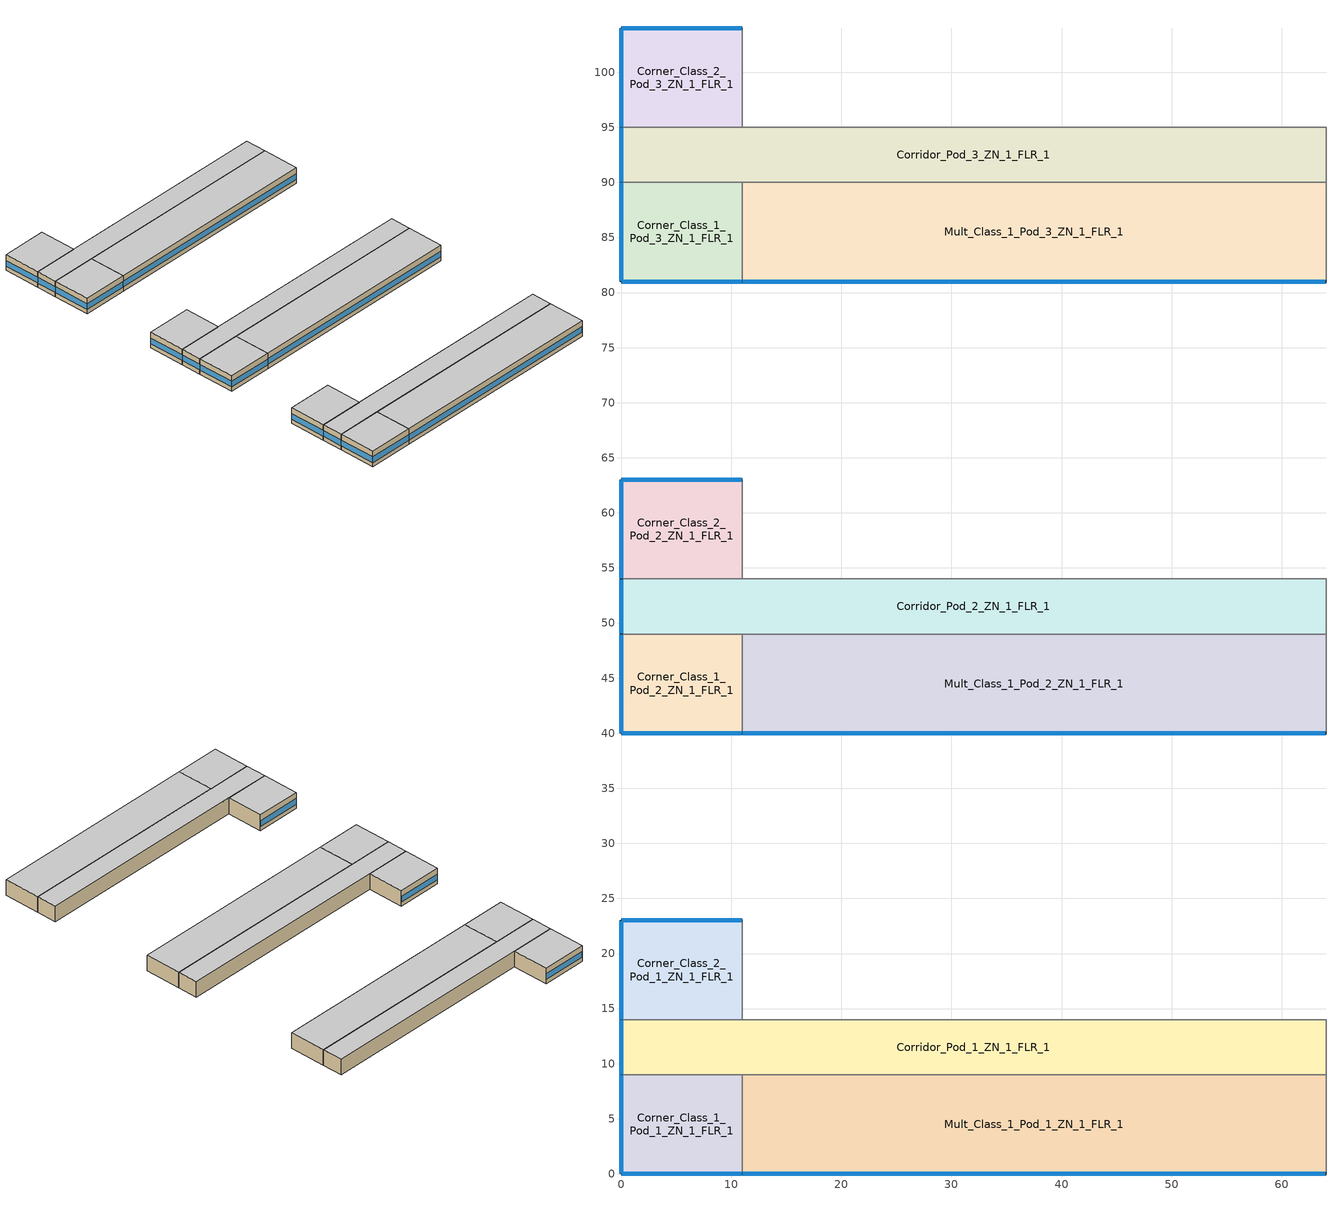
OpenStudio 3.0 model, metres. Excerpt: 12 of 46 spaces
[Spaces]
Corner_Class_1_Pod_1_ZN_1_FLR_1
 floor ground (ext-slab): 11,9 11,0 0,0 0,9 z0
 wall outside (Steel Frame Non-res Ext Wall): 0,9 0,0 11,0 z0:4
 wall to Mult_Class_1_Pod_1_ZN_1_FLR_1 (int-walls): 11,0 11,9 z0:4
 wall to Corridor_Pod_1_ZN_1_FLR_1 (int-walls): 11,9 0,9 z0:4
 window (Window Non-res Fixed): 0.05,0 10.95,0 z1.1:2.51; 0,8.95 0,0.05 z1.1:2.52
 ceiling to Corner_Class_1_Pod_1_ZN_1_FLR_2 (INT-FLOOR-UNDERSIDE): 11,0 11,9 0,9 0,0 z4
Corner_Class_1_Pod_2_ZN_1_FLR_1
 floor ground (ext-slab): 11,49 11,40 0,40 0,49 z0
 wall outside (Steel Frame Non-res Ext Wall): 0,49 0,40 11,40 z0:4
 wall to Mult_Class_1_Pod_2_ZN_1_FLR_1 (int-walls): 11,40 11,49 z0:4
 wall to Corridor_Pod_2_ZN_1_FLR_1 (int-walls): 11,49 0,49 z0:4
 window (Window Non-res Fixed): 0.05,40 10.95,40 z1.1:2.51; 0,48.95 0,40.05 z1.1:2.52
 ceiling to Corner_Class_1_Pod_2_ZN_1_FLR_2 (INT-FLOOR-UNDERSIDE): 11,40 11,49 0,49 0,40 z4
Corner_Class_1_Pod_3_ZN_1_FLR_1
 floor ground (ext-slab): 11,90 11,81 0,81 0,90 z0
 wall outside (Steel Frame Non-res Ext Wall): 0,90 0,81 11,81 z0:4
 wall to Mult_Class_1_Pod_3_ZN_1_FLR_1 (int-walls): 11,81 11,90 z0:4
 wall to Corridor_Pod_3_ZN_1_FLR_1 (int-walls): 11,90 0,90 z0:4
 window (Window Non-res Fixed): 0.05,81 10.95,81 z1.1:2.51; 0,89.95 0,81.05 z1.1:2.52
 ceiling to Corner_Class_1_Pod_3_ZN_1_FLR_2 (INT-FLOOR-UNDERSIDE): 11,81 11,90 0,90 0,81 z4
Corner_Class_2_Pod_1_ZN_1_FLR_1
 floor ground (ext-slab): 11,23 11,14 0,14 0,23 z0
 wall outside (Steel Frame Non-res Ext Wall): 11,23 0,23 0,14 z0:4
 wall to Corridor_Pod_1_ZN_1_FLR_1 (int-walls): 0,14 11,14 z0:4
 wall to Mult_Class_2_Pod_1_ZN_1_FLR_1 (int-walls): 11,14 11,23 z0:4
 window (Window Non-res Fixed): 10.95,23 0.05,23 z1.1:2.51; 0,22.95 0,14.05 z1.1:2.52
 ceiling to Corner_Class_2_Pod_1_ZN_1_FLR_2 (INT-FLOOR-UNDERSIDE): 11,14 11,23 0,23 0,14 z4
Corner_Class_2_Pod_2_ZN_1_FLR_1
 floor ground (ext-slab): 11,63 11,54 0,54 0,63 z0
 wall outside (Steel Frame Non-res Ext Wall): 11,63 0,63 0,54 z0:4
 wall to Corridor_Pod_2_ZN_1_FLR_1 (int-walls): 0,54 11,54 z0:4
 wall to Mult_Class_2_Pod_2_ZN_1_FLR_1 (int-walls): 11,54 11,63 z0:4
 window (Window Non-res Fixed): 10.95,63 0.05,63 z1.1:2.51; 0,62.95 0,54.05 z1.1:2.52
 ceiling to Corner_Class_2_Pod_2_ZN_1_FLR_2 (INT-FLOOR-UNDERSIDE): 11,54 11,63 0,63 0,54 z4
Corner_Class_2_Pod_3_ZN_1_FLR_1
 floor ground (ext-slab): 11,104 11,95 0,95 0,104 z0
 wall outside (Steel Frame Non-res Ext Wall): 11,104 0,104 0,95 z0:4
 wall to Corridor_Pod_3_ZN_1_FLR_1 (int-walls): 0,95 11,95 z0:4
 wall to Mult_Class_2_Pod_3_ZN_1_FLR_1 (int-walls): 11,95 11,104 z0:4
 window (Window Non-res Fixed): 10.95,104 0.05,104 z1.1:2.51; 0,103.95 0,95.05 z1.1:2.52
 ceiling to Corner_Class_2_Pod_3_ZN_1_FLR_2 (INT-FLOOR-UNDERSIDE): 11,95 11,104 0,104 0,95 z4
Corridor_Pod_1_ZN_1_FLR_1
 floor ground (ext-slab): 64,14 64,9 0,9 0,14 z0
 wall outside (Steel Frame Non-res Ext Wall): 0,14 0,9 z0:4
 wall to Mult_Class_1_Pod_1_ZN_1_FLR_1 (int-walls): 11,9 64,9 z0:4
 wall to Lobby_ZN_1_FLR_1 (int-walls): 64,9 64,14 z0:4
 wall to Mult_Class_2_Pod_1_ZN_1_FLR_1 (int-walls): 64,14 11,14 z0:4
 window (Window Non-res Fixed): 0,13.95 0,9.05 z1.1:2.53
 ceiling to Corridor_Pod_1_ZN_1_FLR_2 (INT-FLOOR-UNDERSIDE): 64,9 64,14 0,14 0,9 z4
Corridor_Pod_2_ZN_1_FLR_1
 floor ground (ext-slab): 64,54 64,49 0,49 0,54 z0
 wall outside (Steel Frame Non-res Ext Wall): 0,54 0,49 z0:4
 wall to Mult_Class_1_Pod_2_ZN_1_FLR_1 (int-walls): 11,49 64,49 z0:4
 wall to Main_Corridor_ZN_1_FLR_1 (int-walls): 64,49 64,54 z0:4
 wall to Mult_Class_2_Pod_2_ZN_1_FLR_1 (int-walls): 64,54 11,54 z0:4
 window (Window Non-res Fixed): 0,53.95 0,49.05 z1.1:2.53
 ceiling to Corridor_Pod_2_ZN_1_FLR_2 (INT-FLOOR-UNDERSIDE): 64,49 64,54 0,54 0,49 z4
Corridor_Pod_3_ZN_1_FLR_1
 floor ground (ext-slab): 64,95 64,90 0,90 0,95 z0
 wall outside (Steel Frame Non-res Ext Wall): 0,95 0,90 z0:4
 wall to Mult_Class_1_Pod_3_ZN_1_FLR_1 (int-walls): 11,90 64,90 z0:4
 wall to Bathrooms_ZN_1_FLR_1 (int-walls): 64,90 64,95 z0:4
 wall to Mult_Class_2_Pod_3_ZN_1_FLR_1 (int-walls): 64,95 11,95 z0:4
 window (Window Non-res Fixed): 0,94.95 0,90.05 z1.1:2.53
 ceiling to Corridor_Pod_3_ZN_1_FLR_2 (INT-FLOOR-UNDERSIDE): 64,90 64,95 0,95 0,90 z4
Mult_Class_1_Pod_1_ZN_1_FLR_1
 floor ground (ext-slab): 64,9 64,0 11,0 11,9 z0
 wall outside (Steel Frame Non-res Ext Wall): 11,0 64,0 z0:4
 wall to Lobby_ZN_1_FLR_1 (int-walls): 64,0 64,9 z0:4
 window (Window Non-res Fixed): 11.05,0 63.95,0 z1.1:2.5
 ceiling to Mult_Class_1_Pod_1_ZN_1_FLR_2 (INT-FLOOR-UNDERSIDE): 64,0 64,9 11,9 11,0 z4
Mult_Class_1_Pod_2_ZN_1_FLR_1
 floor ground (ext-slab): 64,49 64,40 11,40 11,49 z0
 wall outside (Steel Frame Non-res Ext Wall): 11,40 64,40 z0:4
 wall to Main_Corridor_ZN_1_FLR_1 (int-walls): 64,40 64,49 z0:4
 window (Window Non-res Fixed): 11.05,40 63.95,40 z1.1:2.5
 ceiling to Mult_Class_1_Pod_2_ZN_1_FLR_2 (INT-FLOOR-UNDERSIDE): 64,40 64,49 11,49 11,40 z4
Mult_Class_1_Pod_3_ZN_1_FLR_1
 floor ground (ext-slab): 64,90 64,81 11,81 11,90 z0
 wall outside (Steel Frame Non-res Ext Wall): 11,81 64,81 z0:4
 wall to Main_Corridor_ZN_1_FLR_1 (int-walls): 64,81 64,90 z0:4
 window (Window Non-res Fixed): 11.05,81 63.95,81 z1.1:2.5
 ceiling to Mult_Class_1_Pod_3_ZN_1_FLR_2 (INT-FLOOR-UNDERSIDE): 64,81 64,90 11,90 11,81 z4
[Site]
USA IL-CHICAGO-OHARE: Latitude {deg}=41.77; Longitude {deg}=-87.75; Time Zone {hr}=-6; Elevation {m}=190; Terrain=City
[Building]
Ref Bldg Secondary School New2004_v1.3_5.0: North Axis {deg}=0
[SizingPeriod:DesignDay] Barometric Pressure {Pa}=99063; Rain Indicator=0; Snow Indicator=0; Day of Month=21; Daylight Saving Time Indicator=0; Humidity Indicating Type=Wetbulb; Solar Model Indicator=ASHRAEClearSky
Name | Maximum Dry-Bulb Temperature {C} | Daily Dry-Bulb Temperature Range {deltaC} | Humidity Indicating Conditions at Maximum Dry-Bulb | Wind Speed {m/s} | Wind Direction {deg} | Sky Clearness | Month | Day Type
CHICAGO Ann Htg 99.6% Condns DB | -20.6 | 0 | -20.6 | 4.9 | 270 | 0 | 1 | WinterDesignDay
CHICAGO Ann Clg .4% Condns WB=>MDB | 31.2 | 10.7 | 25.5 | 5.3 | 230 | 1 | 7 | SummerDesignDay
[ClimateZones]
Climate Zone Institution Name 1=ASHRAE; Climate Zone Document Name 1=ANSI/ASHRAE Standard 169; Climate Zone Document Year 1=2006; Climate Zone Institution Name 2=CEC; Climate Zone Document Name 2=California Climate Zone Descriptions; Climate Zone Document Year 2=1995
[Construction]
int-walls: 1/2IN Gypsum, 1/2IN Gypsum
Steel Frame Non-res Ext Wall: Wood Siding, Steel Frame NonRes Wall Insulation, 1/2IN Gypsum
ext-slab: HW CONCRETE, CP02 CARPET PAD
INT-FLOOR-UNDERSIDE: CP02 CARPET PAD, MAT-CC05 4 HW CONCRETE
Window Non-res Fixed: NonRes Fixed Assembly Window
InteriorFurnishings: Std Wood 6inch
[Material] Thermal Absorptance=0.9
Name | Roughness | Thickness {m} | Conductivity {W/m-K} | Density {kg/m3} | Specific Heat {J/kg-K} | Solar Absorptance | Visible Absorptance
1/2IN Gypsum | Smooth | 0.0127 | 0.16 | 784.9 | 830 | 0.92 | 0.92
Wood Siding | MediumSmooth | 0.01 | 0.11 | 544.62 | 1210 | 0.78 | 0.78
Steel Frame NonRes Wall Insulation | MediumRough | 0.0870565 | 0.049 | 265 | 836.8 | 0.7 | 0.7
HW CONCRETE; MAT-CC05 4 HW CONCRETE | Rough | 0.1016 | 1.311 | 2240 | 836.8 | 0.7 | 0.7
Std Wood 6inch | MediumSmooth | 0.15 | 0.12 | 540 | 1210 | 0.7 | 0.7
[Material:NoMass]
CP02 CARPET PAD: Roughness=VeryRough; Thermal Resistance {m2-K/W}=0.2165; Thermal Absorptance=0.9; Solar Absorptance=0.7; Visible Absorptance=0.8
[WindowMaterial:SimpleGlazingSystem]
NonRes Fixed Assembly Window: U-Factor {W/m2-K}=3.23646; Solar Heat Gain Coefficient=0.39
[ThermalZone] Multiplier=1; Use Ideal Air Loads=No
Name | Thermostat
Corner_Class_1_Pod_1_ZN_1_FLR_1 Thermal Zone | Corner_Class_1_Pod_1_ZN_1_FLR_1 DualSPSched
Corner_Class_1_Pod_2_ZN_1_FLR_1 Thermal Zone | Corner_Class_1_Pod_2_ZN_1_FLR_1 DualSPSched
Corner_Class_1_Pod_3_ZN_1_FLR_1 Thermal Zone | Corner_Class_1_Pod_3_ZN_1_FLR_1 DualSPSched
Corner_Class_2_Pod_1_ZN_1_FLR_1 Thermal Zone | Corner_Class_2_Pod_1_ZN_1_FLR_1 DualSPSched
Corner_Class_2_Pod_2_ZN_1_FLR_1 Thermal Zone | Corner_Class_2_Pod_2_ZN_1_FLR_1 DualSPSched
Corner_Class_2_Pod_3_ZN_1_FLR_1 Thermal Zone | Corner_Class_2_Pod_3_ZN_1_FLR_1 DualSPSched
Corridor_Pod_1_ZN_1_FLR_1 Thermal Zone | Corridor_Pod_1_ZN_1_FLR_1 DualSPSched
Corridor_Pod_2_ZN_1_FLR_1 Thermal Zone | Corridor_Pod_2_ZN_1_FLR_1 DualSPSched
Corridor_Pod_3_ZN_1_FLR_1 Thermal Zone | Corridor_Pod_3_ZN_1_FLR_1 DualSPSched
Mult_Class_1_Pod_1_ZN_1_FLR_1 Thermal Zone | Mult_Class_1_Pod_1_ZN_1_FLR_1 DualSPSched
Mult_Class_1_Pod_2_ZN_1_FLR_1 Thermal Zone | Mult_Class_1_Pod_2_ZN_1_FLR_1 DualSPSched
Mult_Class_1_Pod_3_ZN_1_FLR_1 Thermal Zone | Mult_Class_1_Pod_3_ZN_1_FLR_1 DualSPSched
[Sizing:Zone] Zone Cooling Design Supply Air Temperature Input Method=SupplyAirTemperature; Zone Cooling Design Supply Air Temperature {C}=12.8; Zone Cooling Design Supply Air Temperature Difference {deltaC}=11.11; Zone Heating Design Supply Air Temperature Input Method=SupplyAirTemperature; Zone Heating Design Supply Air Temperature {C}=50; Zone Heating Design Supply Air Temperature Difference {deltaC}=11.11; Zone Cooling Design Supply Air Humidity Ratio {kg-H2O/kg-air}=0.0085; Zone Heating Design Supply Air Humidity Ratio {kg-H2O/kg-air}=0.008; Cooling Design Air Flow Method=DesignDay; Heating Design Air Flow Method=DesignDay; Account for Dedicated Outdoor Air System=No; Dedicated Outdoor Air System Control Strategy=NeutralSupplyAir; Dedicated Outdoor Air Low Setpoint Temperature for Design {C}=autosize; Dedicated Outdoor Air High Setpoint Temperature for Design {C}=autosize
Name | Cooling Minimum Air Flow {m3/s}
Aux_Gym_ZN_1_FLR_1 Thermal Zone; Lobby_ZN_1_FLR_1 Thermal Zone; Mult_Class_2_Pod_1_ZN_1_FLR_1 Thermal Zone; Auditorium_ZN_1_FLR_1 Thermal Zone; Lobby_ZN_1_FLR_2 Thermal Zone; Corner_Class_1_Pod_1_ZN_1_FLR_1 Thermal Zone; Corner_Class_1_Pod_1_ZN_1_FLR_2 Thermal Zone; Corner_Class_1_Pod_2_ZN_1_FLR_1 Thermal Zone; Corner_Class_1_Pod_2_ZN_1_FLR_2 Thermal Zone; Corner_Class_1_Pod_3_ZN_1_FLR_1 Thermal Zone; Corner_Class_1_Pod_3_ZN_1_FLR_2 Thermal Zone; Corner_Class_2_Pod_1_ZN_1_FLR_1 Thermal Zone; Corner_Class_2_Pod_1_ZN_1_FLR_2 Thermal Zone; Corner_Class_2_Pod_2_ZN_1_FLR_1 Thermal Zone; Corner_Class_2_Pod_2_ZN_1_FLR_2 Thermal Zone; Corner_Class_2_Pod_3_ZN_1_FLR_1 Thermal Zone; Corner_Class_2_Pod_3_ZN_1_FLR_2 Thermal Zone; Corridor_Pod_1_ZN_1_FLR_1 Thermal Zone; Corridor_Pod_1_ZN_1_FLR_2 Thermal Zone; Corridor_Pod_2_ZN_1_FLR_1 Thermal Zone; Corridor_Pod_2_ZN_1_FLR_2 Thermal Zone; Corridor_Pod_3_ZN_1_FLR_1 Thermal Zone; Corridor_Pod_3_ZN_1_FLR_2 Thermal Zone; Gym_ZN_1_FLR_1 Thermal Zone; Kitchen_ZN_1_FLR_1 Thermal Zone; LIBRARY_MEDIA_CENTER_ZN_1_FLR_2 Thermal Zone; Main_Corridor_ZN_1_FLR_1 Thermal Zone; Main_Corridor_ZN_1_FLR_2 Thermal Zone; Mech_ZN_1_FLR_1 Thermal Zone; Mech_ZN_1_FLR_2 Thermal Zone; Mult_Class_1_Pod_1_ZN_1_FLR_1 Thermal Zone; Mult_Class_1_Pod_1_ZN_1_FLR_2 Thermal Zone; Mult_Class_1_Pod_2_ZN_1_FLR_1 Thermal Zone; Mult_Class_1_Pod_2_ZN_1_FLR_2 Thermal Zone; Mult_Class_1_Pod_3_ZN_1_FLR_1 Thermal Zone; Mult_Class_1_Pod_3_ZN_1_FLR_2 Thermal Zone; Mult_Class_2_Pod_1_ZN_1_FLR_2 Thermal Zone; Mult_Class_2_Pod_2_ZN_1_FLR_1 Thermal Zone; Mult_Class_2_Pod_2_ZN_1_FLR_2 Thermal Zone; Mult_Class_2_Pod_3_ZN_1_FLR_1 Thermal Zone; Mult_Class_2_Pod_3_ZN_1_FLR_2 Thermal Zone; Offices_ZN_1_FLR_1 Thermal Zone; Offices_ZN_1_FLR_2 Thermal Zone
Bathrooms_ZN_1_FLR_1 Thermal Zone; Bathrooms_ZN_1_FLR_2 Thermal Zone | 0.3
Cafeteria_ZN_1_FLR_1 Thermal Zone | 1.628
[Space] Part of Total Floor Area=Yes
Name | Thermal Zone | Design Specification Outdoor Air Object
Corner_Class_1_Pod_1_ZN_1_FLR_1 | Corner_Class_1_Pod_1_ZN_1_FLR_1 Thermal Zone | SZ DSOA Corner_Class_1_Pod_1_ZN_1_FLR_1
Corner_Class_1_Pod_2_ZN_1_FLR_1 | Corner_Class_1_Pod_2_ZN_1_FLR_1 Thermal Zone | SZ DSOA Corner_Class_1_Pod_2_ZN_1_FLR_1
Corner_Class_1_Pod_3_ZN_1_FLR_1 | Corner_Class_1_Pod_3_ZN_1_FLR_1 Thermal Zone | SZ DSOA Corner_Class_1_Pod_3_ZN_1_FLR_1
Corner_Class_2_Pod_1_ZN_1_FLR_1 | Corner_Class_2_Pod_1_ZN_1_FLR_1 Thermal Zone | SZ DSOA Corner_Class_2_Pod_1_ZN_1_FLR_1
Corner_Class_2_Pod_2_ZN_1_FLR_1 | Corner_Class_2_Pod_2_ZN_1_FLR_1 Thermal Zone | SZ DSOA Corner_Class_2_Pod_2_ZN_1_FLR_1
Corner_Class_2_Pod_3_ZN_1_FLR_1 | Corner_Class_2_Pod_3_ZN_1_FLR_1 Thermal Zone | SZ DSOA Corner_Class_2_Pod_3_ZN_1_FLR_1
Corridor_Pod_1_ZN_1_FLR_1 | Corridor_Pod_1_ZN_1_FLR_1 Thermal Zone | SZ DSOA Corridor_Pod_1_ZN_1_FLR_1
Corridor_Pod_2_ZN_1_FLR_1 | Corridor_Pod_2_ZN_1_FLR_1 Thermal Zone | SZ DSOA Corridor_Pod_2_ZN_1_FLR_1
Corridor_Pod_3_ZN_1_FLR_1 | Corridor_Pod_3_ZN_1_FLR_1 Thermal Zone | SZ DSOA Corridor_Pod_3_ZN_1_FLR_1
Mult_Class_1_Pod_1_ZN_1_FLR_1 | Mult_Class_1_Pod_1_ZN_1_FLR_1 Thermal Zone | SZ DSOA Mult_Class_1_Pod_1_ZN_1_FLR_1
Mult_Class_1_Pod_2_ZN_1_FLR_1 | Mult_Class_1_Pod_2_ZN_1_FLR_1 Thermal Zone | SZ DSOA Mult_Class_1_Pod_2_ZN_1_FLR_1
Mult_Class_1_Pod_3_ZN_1_FLR_1 | Mult_Class_1_Pod_3_ZN_1_FLR_1 Thermal Zone | SZ DSOA Mult_Class_1_Pod_3_ZN_1_FLR_1
[ThermostatSetpoint:DualSetpoint]
Name | Heating Setpoint Temperature Schedule | Cooling Setpoint Temperature Schedule
Corner_Class_1_Pod_1_ZN_1_FLR_1 DualSPSched; Corner_Class_1_Pod_2_ZN_1_FLR_1 DualSPSched; Corner_Class_1_Pod_3_ZN_1_FLR_1 DualSPSched; Corner_Class_2_Pod_1_ZN_1_FLR_1 DualSPSched; Corner_Class_2_Pod_2_ZN_1_FLR_1 DualSPSched; Corner_Class_2_Pod_3_ZN_1_FLR_1 DualSPSched; Mult_Class_1_Pod_1_ZN_1_FLR_1 DualSPSched; Mult_Class_1_Pod_2_ZN_1_FLR_1 DualSPSched; Mult_Class_1_Pod_3_ZN_1_FLR_1 DualSPSched | HTGSETP_SCH | CLGSETP_SCH
Corridor_Pod_1_ZN_1_FLR_1 DualSPSched; Corridor_Pod_2_ZN_1_FLR_1 DualSPSched; Corridor_Pod_3_ZN_1_FLR_1 DualSPSched | HTGSETP_SCH_BathCorrMechKitchen | CLGSETP_SCH_BathCorrMechKitchen
[SpaceInfiltration:DesignFlowRate] Schedule=INFIL_SCH; Design Flow Rate Calculation Method=Flow/ExteriorWallArea; Flow per Exterior Surface Area {m3/s-m2}=0.000302; Constant Term Coefficient=1; Temperature Term Coefficient=0; Velocity Term Coefficient=0; Velocity Squared Term Coefficient=0
Name | Space or SpaceType
Corner_Class_1_Pod_2_ZN_1_FLR_1_Infiltration | Corner_Class_1_Pod_2_ZN_1_FLR_1
Corner_Class_1_Pod_1_ZN_1_FLR_1_Infiltration | Corner_Class_1_Pod_1_ZN_1_FLR_1
Corner_Class_1_Pod_3_ZN_1_FLR_1_Infiltration | Corner_Class_1_Pod_3_ZN_1_FLR_1
Corner_Class_2_Pod_1_ZN_1_FLR_1_Infiltration | Corner_Class_2_Pod_1_ZN_1_FLR_1
Corner_Class_2_Pod_2_ZN_1_FLR_1_Infiltration | Corner_Class_2_Pod_2_ZN_1_FLR_1
Corner_Class_2_Pod_3_ZN_1_FLR_1_Infiltration | Corner_Class_2_Pod_3_ZN_1_FLR_1
Corridor_Pod_1_ZN_1_FLR_1_Infiltration | Corridor_Pod_1_ZN_1_FLR_1
Corridor_Pod_2_ZN_1_FLR_1_Infiltration | Corridor_Pod_2_ZN_1_FLR_1
Corridor_Pod_3_ZN_1_FLR_1_Infiltration | Corridor_Pod_3_ZN_1_FLR_1
Mult_Class_1_Pod_1_ZN_1_FLR_1_Infiltration | Mult_Class_1_Pod_1_ZN_1_FLR_1
Mult_Class_1_Pod_2_ZN_1_FLR_1_Infiltration | Mult_Class_1_Pod_2_ZN_1_FLR_1
Mult_Class_1_Pod_3_ZN_1_FLR_1_Infiltration | Mult_Class_1_Pod_3_ZN_1_FLR_1
[DesignSpecification:OutdoorAir]
Name | Outdoor Air Flow per Person {m3/s-person} | Outdoor Air Flow per Floor Area {m3/s-m2}
SZ DSOA Corner_Class_1_Pod_1_ZN_1_FLR_1; SZ DSOA Corner_Class_1_Pod_2_ZN_1_FLR_1; SZ DSOA Corner_Class_1_Pod_3_ZN_1_FLR_1; SZ DSOA Corner_Class_2_Pod_1_ZN_1_FLR_1; SZ DSOA Corner_Class_2_Pod_2_ZN_1_FLR_1; SZ DSOA Corner_Class_2_Pod_3_ZN_1_FLR_1; SZ DSOA Mult_Class_1_Pod_1_ZN_1_FLR_1; SZ DSOA Mult_Class_1_Pod_2_ZN_1_FLR_1; SZ DSOA Mult_Class_1_Pod_3_ZN_1_FLR_1 | 0.008
SZ DSOA Corridor_Pod_1_ZN_1_FLR_1; SZ DSOA Corridor_Pod_2_ZN_1_FLR_1; SZ DSOA Corridor_Pod_3_ZN_1_FLR_1 |  | 0.0005
[InternalMass:Definition] Construction=InteriorFurnishings; Design Level Calculation Method=SurfaceArea
Name | Surface Area {m2}
Corner_Class_1_Pod_1_ZN_1_FLR_1 Internal Mass Definition; Corner_Class_1_Pod_2_ZN_1_FLR_1 Internal Mass Definition; Corner_Class_1_Pod_3_ZN_1_FLR_1 Internal Mass Definition; Corner_Class_2_Pod_1_ZN_1_FLR_1 Internal Mass Definition; Corner_Class_2_Pod_2_ZN_1_FLR_1 Internal Mass Definition; Corner_Class_2_Pod_3_ZN_1_FLR_1 Internal Mass Definition | 198
Corridor_Pod_1_ZN_1_FLR_1 Internal Mass Definition; Corridor_Pod_2_ZN_1_FLR_1 Internal Mass Definition; Corridor_Pod_3_ZN_1_FLR_1 Internal Mass Definition | 640
Mult_Class_1_Pod_1_ZN_1_FLR_1 Internal Mass Definition; Mult_Class_1_Pod_2_ZN_1_FLR_1 Internal Mass Definition; Mult_Class_1_Pod_3_ZN_1_FLR_1 Internal Mass Definition | 954
[InternalMass] Multiplier=1
Name | Internal Mass Definition | Space or SpaceType
Corner_Class_1_Pod_1_ZN_1_FLR_1 Internal Mass | Corner_Class_1_Pod_1_ZN_1_FLR_1 Internal Mass Definition | Corner_Class_1_Pod_1_ZN_1_FLR_1
Corner_Class_1_Pod_2_ZN_1_FLR_1 Internal Mass | Corner_Class_1_Pod_2_ZN_1_FLR_1 Internal Mass Definition | Corner_Class_1_Pod_2_ZN_1_FLR_1
Corner_Class_1_Pod_3_ZN_1_FLR_1 Internal Mass | Corner_Class_1_Pod_3_ZN_1_FLR_1 Internal Mass Definition | Corner_Class_1_Pod_3_ZN_1_FLR_1
Corner_Class_2_Pod_1_ZN_1_FLR_1 Internal Mass | Corner_Class_2_Pod_1_ZN_1_FLR_1 Internal Mass Definition | Corner_Class_2_Pod_1_ZN_1_FLR_1
Corner_Class_2_Pod_2_ZN_1_FLR_1 Internal Mass | Corner_Class_2_Pod_2_ZN_1_FLR_1 Internal Mass Definition | Corner_Class_2_Pod_2_ZN_1_FLR_1
Corner_Class_2_Pod_3_ZN_1_FLR_1 Internal Mass | Corner_Class_2_Pod_3_ZN_1_FLR_1 Internal Mass Definition | Corner_Class_2_Pod_3_ZN_1_FLR_1
Corridor_Pod_1_ZN_1_FLR_1 Internal Mass | Corridor_Pod_1_ZN_1_FLR_1 Internal Mass Definition | Corridor_Pod_1_ZN_1_FLR_1
Corridor_Pod_2_ZN_1_FLR_1 Internal Mass | Corridor_Pod_2_ZN_1_FLR_1 Internal Mass Definition | Corridor_Pod_2_ZN_1_FLR_1
Corridor_Pod_3_ZN_1_FLR_1 Internal Mass | Corridor_Pod_3_ZN_1_FLR_1 Internal Mass Definition | Corridor_Pod_3_ZN_1_FLR_1
Mult_Class_1_Pod_1_ZN_1_FLR_1 Internal Mass | Mult_Class_1_Pod_1_ZN_1_FLR_1 Internal Mass Definition | Mult_Class_1_Pod_1_ZN_1_FLR_1
Mult_Class_1_Pod_2_ZN_1_FLR_1 Internal Mass | Mult_Class_1_Pod_2_ZN_1_FLR_1 Internal Mass Definition | Mult_Class_1_Pod_2_ZN_1_FLR_1
Mult_Class_1_Pod_3_ZN_1_FLR_1 Internal Mass | Mult_Class_1_Pod_3_ZN_1_FLR_1 Internal Mass Definition | Mult_Class_1_Pod_3_ZN_1_FLR_1
[AirTerminal:SingleDuct:ConstantVolume:NoReheat] Availability Schedule=ALWAYS_ON; Maximum Air Flow Rate {m3/s}=autosize
Kitchen_ZN_1_FLR_1 Direct Air; Auditorium_ZN_1_FLR_1 Direct Air; Aux_Gym_ZN_1_FLR_1 Direct Air; Cafeteria_ZN_1_FLR_1 Direct Air; Gym_ZN_1_FLR_1 Direct Air
[ElectricEquipment:Definition] Design Level Calculation Method=Watts/Area; Fraction Latent=0; Fraction Radiant=0.5; Fraction Lost=0
Name | Watts per Space Floor Area {W/m2}
Corner_Class_1_Pod_1_ZN_1_FLR_1_PlugMisc_Equip Definition; Corner_Class_1_Pod_2_ZN_1_FLR_1_PlugMisc_Equip Definition; Corner_Class_1_Pod_3_ZN_1_FLR_1_PlugMisc_Equip Definition; Corner_Class_2_Pod_1_ZN_1_FLR_1_PlugMisc_Equip Definition; Corner_Class_2_Pod_2_ZN_1_FLR_1_PlugMisc_Equip Definition; Corner_Class_2_Pod_3_ZN_1_FLR_1_PlugMisc_Equip Definition; Mult_Class_1_Pod_1_ZN_1_FLR_1_PlugMisc_Equip Definition; Mult_Class_1_Pod_2_ZN_1_FLR_1_PlugMisc_Equip Definition; Mult_Class_1_Pod_3_ZN_1_FLR_1_PlugMisc_Equip Definition | 10
Corridor_Pod_1_ZN_1_FLR_1_PlugMisc_Equip Definition; Corridor_Pod_2_ZN_1_FLR_1_PlugMisc_Equip Definition; Corridor_Pod_3_ZN_1_FLR_1_PlugMisc_Equip Definition | 4
[ElectricEquipment] Schedule=BLDG_EQUIP_SCH
Name | Electric Equipment Definition | Space or SpaceType
Corner_Class_1_Pod_1_ZN_1_FLR_1_PlugMisc_Equip | Corner_Class_1_Pod_1_ZN_1_FLR_1_PlugMisc_Equip Definition | Corner_Class_1_Pod_1_ZN_1_FLR_1
Corner_Class_1_Pod_2_ZN_1_FLR_1_PlugMisc_Equip | Corner_Class_1_Pod_2_ZN_1_FLR_1_PlugMisc_Equip Definition | Corner_Class_1_Pod_2_ZN_1_FLR_1
Corner_Class_1_Pod_3_ZN_1_FLR_1_PlugMisc_Equip | Corner_Class_1_Pod_3_ZN_1_FLR_1_PlugMisc_Equip Definition | Corner_Class_1_Pod_3_ZN_1_FLR_1
Corner_Class_2_Pod_1_ZN_1_FLR_1_PlugMisc_Equip | Corner_Class_2_Pod_1_ZN_1_FLR_1_PlugMisc_Equip Definition | Corner_Class_2_Pod_1_ZN_1_FLR_1
Corner_Class_2_Pod_2_ZN_1_FLR_1_PlugMisc_Equip | Corner_Class_2_Pod_2_ZN_1_FLR_1_PlugMisc_Equip Definition | Corner_Class_2_Pod_2_ZN_1_FLR_1
Corner_Class_2_Pod_3_ZN_1_FLR_1_PlugMisc_Equip | Corner_Class_2_Pod_3_ZN_1_FLR_1_PlugMisc_Equip Definition | Corner_Class_2_Pod_3_ZN_1_FLR_1
Corridor_Pod_1_ZN_1_FLR_1_PlugMisc_Equip | Corridor_Pod_1_ZN_1_FLR_1_PlugMisc_Equip Definition | Corridor_Pod_1_ZN_1_FLR_1
Corridor_Pod_2_ZN_1_FLR_1_PlugMisc_Equip | Corridor_Pod_2_ZN_1_FLR_1_PlugMisc_Equip Definition | Corridor_Pod_2_ZN_1_FLR_1
Corridor_Pod_3_ZN_1_FLR_1_PlugMisc_Equip | Corridor_Pod_3_ZN_1_FLR_1_PlugMisc_Equip Definition | Corridor_Pod_3_ZN_1_FLR_1
Mult_Class_1_Pod_1_ZN_1_FLR_1_PlugMisc_Equip | Mult_Class_1_Pod_1_ZN_1_FLR_1_PlugMisc_Equip Definition | Mult_Class_1_Pod_1_ZN_1_FLR_1
Mult_Class_1_Pod_2_ZN_1_FLR_1_PlugMisc_Equip | Mult_Class_1_Pod_2_ZN_1_FLR_1_PlugMisc_Equip Definition | Mult_Class_1_Pod_2_ZN_1_FLR_1
Mult_Class_1_Pod_3_ZN_1_FLR_1_PlugMisc_Equip | Mult_Class_1_Pod_3_ZN_1_FLR_1_PlugMisc_Equip Definition | Mult_Class_1_Pod_3_ZN_1_FLR_1
[Lights:Definition] Design Level Calculation Method=Watts/Area; Fraction Radiant=0.37; Fraction Visible=0.2; Return Air Fraction=0; Return Air Fraction Calculated from Plenum Temperature=No
Name | Watts per Space Floor Area {W/m2}
Corner_Class_1_Pod_1_ZN_1_FLR_1_Lights Definition; Corner_Class_1_Pod_2_ZN_1_FLR_1_Lights Definition; Corner_Class_1_Pod_3_ZN_1_FLR_1_Lights Definition; Corner_Class_2_Pod_1_ZN_1_FLR_1_Lights Definition; Corner_Class_2_Pod_2_ZN_1_FLR_1_Lights Definition; Corner_Class_2_Pod_3_ZN_1_FLR_1_Lights Definition; Corridor_Pod_1_ZN_1_FLR_1_Lights Definition; Mult_Class_1_Pod_1_ZN_1_FLR_1_Lights Definition; Mult_Class_1_Pod_2_ZN_1_FLR_1_Lights Definition; Mult_Class_1_Pod_3_ZN_1_FLR_1_Lights Definition | 15.06
Corridor_Pod_2_ZN_1_FLR_1_Lights Definition; Corridor_Pod_3_ZN_1_FLR_1_Lights Definition | 5.38
[Lights] Schedule=BLDG_LIGHT_SCH; Fraction Replaceable=1
Name | Lights Definition | Space or SpaceType
Corner_Class_1_Pod_1_ZN_1_FLR_1_Lights | Corner_Class_1_Pod_1_ZN_1_FLR_1_Lights Definition | Corner_Class_1_Pod_1_ZN_1_FLR_1
Corner_Class_1_Pod_2_ZN_1_FLR_1_Lights | Corner_Class_1_Pod_2_ZN_1_FLR_1_Lights Definition | Corner_Class_1_Pod_2_ZN_1_FLR_1
Corner_Class_1_Pod_3_ZN_1_FLR_1_Lights | Corner_Class_1_Pod_3_ZN_1_FLR_1_Lights Definition | Corner_Class_1_Pod_3_ZN_1_FLR_1
Corner_Class_2_Pod_1_ZN_1_FLR_1_Lights | Corner_Class_2_Pod_1_ZN_1_FLR_1_Lights Definition | Corner_Class_2_Pod_1_ZN_1_FLR_1
Corner_Class_2_Pod_2_ZN_1_FLR_1_Lights | Corner_Class_2_Pod_2_ZN_1_FLR_1_Lights Definition | Corner_Class_2_Pod_2_ZN_1_FLR_1
Corner_Class_2_Pod_3_ZN_1_FLR_1_Lights | Corner_Class_2_Pod_3_ZN_1_FLR_1_Lights Definition | Corner_Class_2_Pod_3_ZN_1_FLR_1
Corridor_Pod_1_ZN_1_FLR_1_Lights | Corridor_Pod_1_ZN_1_FLR_1_Lights Definition | Corridor_Pod_1_ZN_1_FLR_1
Corridor_Pod_2_ZN_1_FLR_1_Lights | Corridor_Pod_2_ZN_1_FLR_1_Lights Definition | Corridor_Pod_2_ZN_1_FLR_1
Corridor_Pod_3_ZN_1_FLR_1_Lights | Corridor_Pod_3_ZN_1_FLR_1_Lights Definition | Corridor_Pod_3_ZN_1_FLR_1
Mult_Class_1_Pod_1_ZN_1_FLR_1_Lights | Mult_Class_1_Pod_1_ZN_1_FLR_1_Lights Definition | Mult_Class_1_Pod_1_ZN_1_FLR_1
Mult_Class_1_Pod_2_ZN_1_FLR_1_Lights | Mult_Class_1_Pod_2_ZN_1_FLR_1_Lights Definition | Mult_Class_1_Pod_2_ZN_1_FLR_1
Mult_Class_1_Pod_3_ZN_1_FLR_1_Lights | Mult_Class_1_Pod_3_ZN_1_FLR_1_Lights Definition | Mult_Class_1_Pod_3_ZN_1_FLR_1
[People:Definition] Number of People Calculation Method=Area/Person; Fraction Radiant=0.3; Enable ASHRAE 55 Comfort Warnings=No; Mean Radiant Temperature Calculation Type=ZoneAveraged; Thermal Comfort Model Type 1=FANGER
Name | Space Floor Area per Person {m2/person}
Corner_Class_1_Pod_1_ZN_1_FLR_1 People Definition; Corner_Class_1_Pod_2_ZN_1_FLR_1 People Definition; Corner_Class_1_Pod_3_ZN_1_FLR_1 People Definition; Corner_Class_2_Pod_1_ZN_1_FLR_1 People Definition; Corner_Class_2_Pod_2_ZN_1_FLR_1 People Definition; Corner_Class_2_Pod_3_ZN_1_FLR_1 People Definition; Mult_Class_1_Pod_1_ZN_1_FLR_1 People Definition; Mult_Class_1_Pod_2_ZN_1_FLR_1 People Definition; Mult_Class_1_Pod_3_ZN_1_FLR_1 People Definition | 4
Corridor_Pod_1_ZN_1_FLR_1 People Definition; Corridor_Pod_2_ZN_1_FLR_1 People Definition; Corridor_Pod_3_ZN_1_FLR_1 People Definition | 10
[People] Number of People Schedule=BLDG_OCC_SCH; Activity Level Schedule=ACTIVITY_SCH; Work Efficiency Schedule=WORK_EFF_SCH; Clothing Insulation Schedule=CLOTHING_SCH; Air Velocity Schedule=AIR_VELO_SCH; Multiplier=1
Name | People Definition | Space or SpaceType
Corner_Class_1_Pod_1_ZN_1_FLR_1 People | Corner_Class_1_Pod_1_ZN_1_FLR_1 People Definition | Corner_Class_1_Pod_1_ZN_1_FLR_1
Corner_Class_1_Pod_2_ZN_1_FLR_1 People | Corner_Class_1_Pod_2_ZN_1_FLR_1 People Definition | Corner_Class_1_Pod_2_ZN_1_FLR_1
Corner_Class_1_Pod_3_ZN_1_FLR_1 People | Corner_Class_1_Pod_3_ZN_1_FLR_1 People Definition | Corner_Class_1_Pod_3_ZN_1_FLR_1
Corner_Class_2_Pod_1_ZN_1_FLR_1 People | Corner_Class_2_Pod_1_ZN_1_FLR_1 People Definition | Corner_Class_2_Pod_1_ZN_1_FLR_1
Corner_Class_2_Pod_2_ZN_1_FLR_1 People | Corner_Class_2_Pod_2_ZN_1_FLR_1 People Definition | Corner_Class_2_Pod_2_ZN_1_FLR_1
Corner_Class_2_Pod_3_ZN_1_FLR_1 People | Corner_Class_2_Pod_3_ZN_1_FLR_1 People Definition | Corner_Class_2_Pod_3_ZN_1_FLR_1
Corridor_Pod_1_ZN_1_FLR_1 People | Corridor_Pod_1_ZN_1_FLR_1 People Definition | Corridor_Pod_1_ZN_1_FLR_1
Corridor_Pod_2_ZN_1_FLR_1 People | Corridor_Pod_2_ZN_1_FLR_1 People Definition | Corridor_Pod_2_ZN_1_FLR_1
Corridor_Pod_3_ZN_1_FLR_1 People | Corridor_Pod_3_ZN_1_FLR_1 People Definition | Corridor_Pod_3_ZN_1_FLR_1
Mult_Class_1_Pod_1_ZN_1_FLR_1 People | Mult_Class_1_Pod_1_ZN_1_FLR_1 People Definition | Mult_Class_1_Pod_1_ZN_1_FLR_1
Mult_Class_1_Pod_2_ZN_1_FLR_1 People | Mult_Class_1_Pod_2_ZN_1_FLR_1 People Definition | Mult_Class_1_Pod_2_ZN_1_FLR_1
Mult_Class_1_Pod_3_ZN_1_FLR_1 People | Mult_Class_1_Pod_3_ZN_1_FLR_1 People Definition | Mult_Class_1_Pod_3_ZN_1_FLR_1
[Exterior:Lights:Definition]
Exterior Facade Lighting Definition: Design Level {W}=17927
[Exterior:Lights]
Exterior Facade Lighting: Exterior Lights Definition=Exterior Facade Lighting Definition; Schedule=ALWAYS_ON; Control Option=AstronomicalClock
[Schedule:Compact]
HTGSETP_SCH: Through: 6/30, For: WinterDesignDay, Until: 24:00, 21, For: WeekEnds Holidays SummerDesignDay, Until: 24:00, 16, For: AllOtherDays, Until: 06:00, 16, Until: 21:00, 21, Until: 24:00, 16, Through: 9/1, For: WinterDesignDay, Until: 24:00, 21, For: WeekEnds Holidays SummerDesignDay, Until: 24:00, 16, For: AllOtherDays, Until: 07:00, 16, Until: 18:00, 21, Until: 24:00, 16, Through: 12/31, For: WinterDesignDay, Until: 24:00, 21, For: WeekEnds Holidays SummerDesignDay, Until: 24:00, 16, For: AllOtherDays, Until: 06:00, 16, Until: 21:00, 21, Until: 24:00, 16
CLGSETP_SCH: Through: 6/30, For: SummerDesignDay, Until: 24:00, 24, For: WeekEnds Holidays WinterDesignDay, Until: 24:00, 27, For: AllOtherDays, Until: 06:00, 27, Until: 21:00, 24, Until: 24:00, 27, Through: 9/1, For: SummerDesignDay, Until: 24:00, 24, For: WeekEnds Holidays WinterDesignDay, Until: 24:00, 27, For: AllOtherDays, Until: 07:00, 27, Until: 18:00, 24, Until: 24:00, 27, Through: 12/31, For: SummerDesignDay, Until: 24:00, 24, For: WeekEnds Holidays WinterDesignDay, Until: 24:00, 27, For: AllOtherDays, Until: 06:00, 27, Until: 21:00, 24, Until: 24:00, 27
INFIL_SCH: Through: 12/31, For: AllDays, Until: 07:00, 1, Until: 21:00, 0.5, Until: 24:00, 1
ALWAYS_ON: Through: 12/31, For: AllDays, Until: 24:00, 1
HTGSETP_SCH_BathCorrMechKitchen: Through: 12/31, For: WinterDesignDay, Until: 06:00, 16, Until: 21:00, 21, Until: 24:00, 16, For: AllOtherDays, Until: 24:00, 16
CLGSETP_SCH_BathCorrMechKitchen: Through: 12/31, For: SummerDesignDay, Until: 06:00, 27, Until: 21:00, 24, Until: 24:00, 27, For: AllOtherDays, Until: 24:00, 27
AIR_VELO_SCH: Through: 12/31, For: AllDays, Until: 24:00, 0.2
BLDG_EQUIP_SCH: Through: 6/30, For: Weekdays SummerDesignDay, Until: 08:00, 0.35, Until: 17:00, 0.95, Until: 24:00, 0.35, For: AllOtherDays, Until: 24:00, 0.35, Through: 9/1, For: Weekdays SummerDesignDay, Until: 08:00, 0.25, Until: 17:00, 0.5, Until: 24:00, 0.25, For: AllOtherDays, Until: 24:00, 0.25, Through: 12/31, For: Weekdays SummerDesignDay, Until: 08:00, 0.35, Until: 17:00, 0.95, Until: 24:00, 0.35, For: AllOtherDays, Until: 24:00, 0.35
BLDG_LIGHT_SCH: Through: 6/30, For: Weekdays SummerDesignDay, Until: 07:00, 0.1773, Until: 21:00, 0.9, Until: 24:00, 0.1773, For: AllOtherDays, Until: 24:00, 0.1773, Through: 9/1, For: Weekdays SummerDesignDay, Until: 08:00, 0.1773, Until: 20:00, 0.5, Until: 24:00, 0.1773, For: AllOtherDays, Until: 24:00, 0.1773, Through: 12/31, For: Weekdays SummerDesignDay, Until: 07:00, 0.1773, Until: 21:00, 0.9, Until: 24:00, 0.1773, For: AllOtherDays, Until: 24:00, 0.1773
ACTIVITY_SCH: Through: 12/31, For: AllDays, Until: 24:00, 120
WORK_EFF_SCH: Through: 12/31, For: AllDays, Until: 24:00, 0
CLOTHING_SCH: Through: 04/30, For: AllDays, Until: 24:00, 1.1, Through: 09/30, For: AllDays, Until: 24:00, 0.6, Through: 12/31, For: AllDays, Until: 24:00, 1.1
BLDG_OCC_SCH: Through: 6/30, For: Weekdays SummerDesignDay, Until: 08:00, 0, Until: 16:00, 0.7, Until: 21:00, 0.15, Until: 24:00, 0, For: AllOtherDays, Until: 24:00, 0, Through: 9/1, For: Weekdays SummerDesignDay, Until: 08:00, 0, Until: 21:00, 0.15, Until: 24:00, 0, For: AllOtherDays, Until: 24:00, 0, Through: 12/31, For: Weekdays SummerDesignDay, Until: 08:00, 0, Until: 16:00, 0.7, Until: 21:00, 0.15, Until: 24:00, 0, For: AllOtherDays, Until: 24:00, 0
